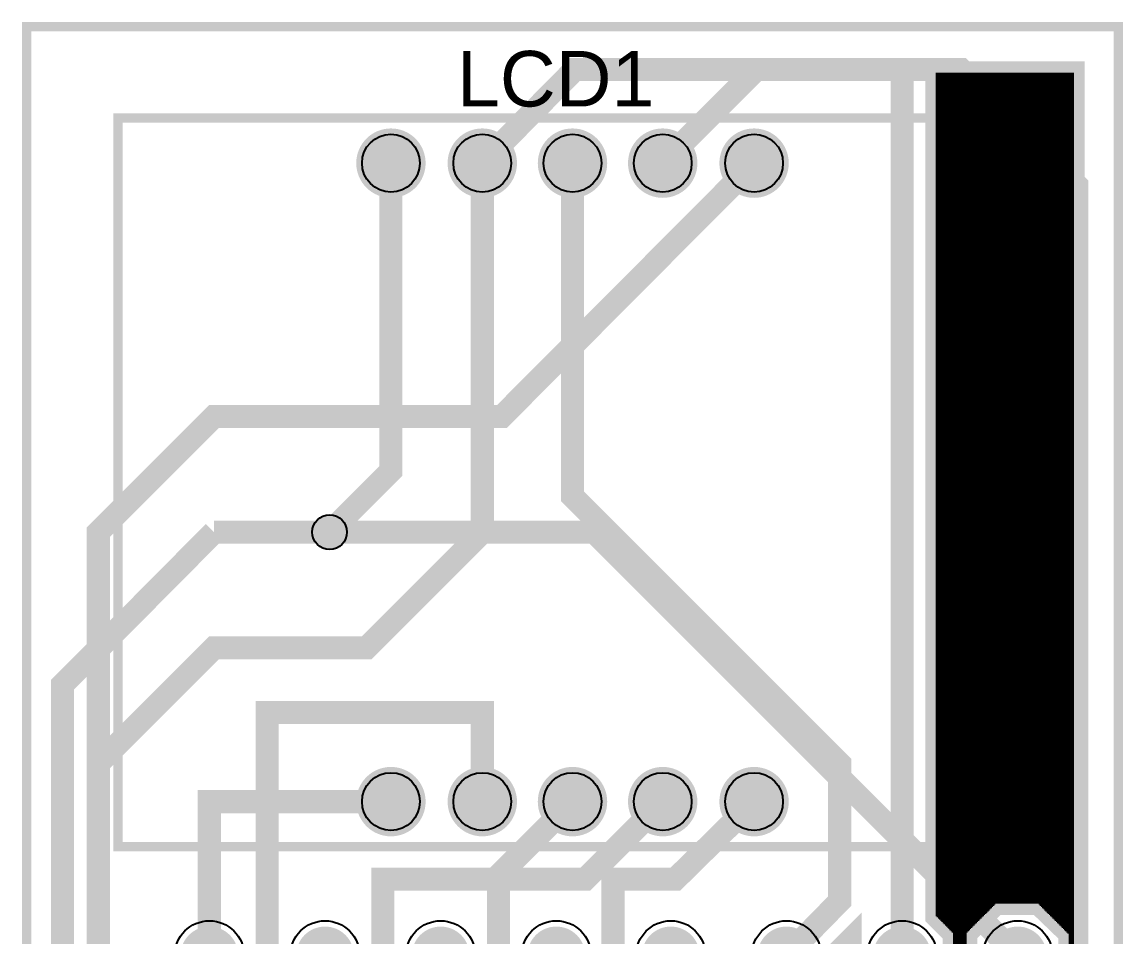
# Model space of a CAD drawing. Extents: x -0.48 to 0.48, y -0.99 to 0.99.
# Drawn here: x -0.476 to 0.476, y 0.197 to 0.988 of the extents above; entities that cross this region are included whole.
import ezdxf

# ---------------------------------------------------------------- set-up
doc = ezdxf.new("R2010")
doc.units = 0
doc.layers.get('0').update_dxf_attribs({"linetype": 'CONTINUOUS'})

# ---------------------------------------------------------------- blocks, each defined once
blk = doc.blocks.new('EPAD')
at = {"const_width": 0.5}
blk.add_lwpolyline([(-0.25, 0, 1), (0.25, 0, 1)], format="xyb", close=True, dxfattribs=at)

msp = doc.modelspace()

# ---------------------------------------------------------------- linework, layer by layer
for points, const_width in [([(-0.472, -0.984), (0.472, -0.984), (0.472, 0.984), (-0.472, 0.984), (-0.472, -0.984)], 0.008), ([(-0.078, 0.866), (0.002, 0.947), (0.285, 0.947), (0.285, 0.181)], 0.02), ([(0.389, 0.047), (0.436, 0.094), (0.436, 0.847), (0.336, 0.947), (0.159, 0.947), (0.078, 0.866)], 0.02), ([(0.33, 0.163), (0.33, 0.2), (0.315, 0.215), (0.315, 0.944), (0.433, 0.944), (0.433, -0.452)], 0.02), ([(-0.393, 0.275), (0.393, 0.275), (0.393, 0.905), (-0.393, 0.905), (-0.393, 0.275)], 0.008), ([(0.157, 0.866), (-0.061, 0.647), (-0.31, 0.647), (-0.41, 0.547), (-0.41, 0.047), (-0.214, 0.047), (-0.214, 0.181)], 0.02), ([(-0.078, 0.866), (-0.078, 0.547), (-0.178, 0.447), (-0.31, 0.447), (-0.41, 0.347), (-0.41, -0.552), (-0.236, -0.726), (-0.236, -0.905)], 0.02), ([(-0.21, 0.547), (-0.157, 0.6), (-0.157, 0.866)], 0.02), ([(0.185, 0.181), (0.231, 0.228), (0.231, 0.347), (0, 0.578), (0, 0.866)], 0.02), ([(-0.31, 0.547), (-0.441, 0.415), (-0.441, -0.818), (-0.354, -0.905)], 0.02), ([(-0.31, 0.547), (-0.21, 0.547)], 0.02), ([(-0.21, 0.547), (0.019, 0.547), (0.385, 0.181)], 0.02), ([(-0.078, 0.314), (-0.078, 0.391), (-0.264, 0.391), (-0.264, -0.068), (-0.314, -0.118)], 0.02), ([(-0.157, 0.314), (-0.314, 0.314), (-0.314, 0.181)], 0.02), ([(0, 0.314), (-0.067, 0.247), (-0.164, 0.247), (-0.164, -0.068), (-0.214, -0.118)], 0.02), ([(0.078, 0.314), (0.011, 0.247), (-0.064, 0.247), (-0.064, -0.068), (-0.114, -0.118)], 0.02), ([(0.157, 0.314), (0.089, 0.247), (0.035, 0.247), (0.035, -0.068), (-0.014, -0.118)], 0.02), ([(0.366, 0.136), (0.403, 0.136), (0.43, 0.163), (0.43, 0.2), (0.403, 0.226), (0.366, 0.226), (0.34, 0.2), (0.34, 0.163), (0.366, 0.136)], 0.02), ([(0.23, 0.184), (0.24, 0.194), (0.24, 0.163)], 0.02)]:
    msp.add_lwpolyline(points, dxfattribs=dict(const_width=const_width))
for points in [[(0.315, 0.215), (0.315, 0.944)], [(0.316, 0.214), (0.316, 0.944)], [(0.317, 0.213), (0.317, 0.944)], [(0.318, 0.212), (0.318, 0.944)], [(0.319, 0.211), (0.319, 0.944)], [(0.32, 0.21), (0.32, 0.944)], [(0.321, 0.209), (0.321, 0.944)], [(0.322, 0.208), (0.322, 0.944)], [(0.323, 0.207), (0.323, 0.944)], [(0.324, 0.206), (0.324, 0.944)], [(0.325, 0.205), (0.325, 0.944)], [(0.326, 0.204), (0.326, 0.944)], [(0.327, 0.203), (0.327, 0.944)], [(0.328, 0.202), (0.328, 0.944)], [(0.329, 0.201), (0.329, 0.944)], [(0.33, -0.452), (0.33, 0.944)], [(0.331, -0.452), (0.331, 0.944)], [(0.332, -0.452), (0.332, 0.944)], [(0.333, -0.452), (0.333, 0.944)], [(0.334, -0.452), (0.334, 0.944)], [(0.335, -0.452), (0.335, 0.944)], [(0.336, -0.452), (0.336, 0.944)], [(0.337, -0.452), (0.337, 0.944)], [(0.338, -0.452), (0.338, 0.944)], [(0.339, -0.452), (0.339, 0.944)], [(0.34, -0.452), (0.34, 0.944)], [(0.341, 0.201), (0.341, 0.944)], [(0.342, 0.202), (0.342, 0.944)], [(0.343, 0.203), (0.343, 0.944)], [(0.344, 0.204), (0.344, 0.944)], [(0.345, 0.205), (0.345, 0.944)], [(0.346, 0.206), (0.346, 0.944)], [(0.347, 0.207), (0.347, 0.944)], [(0.348, 0.208), (0.348, 0.944)], [(0.349, 0.209), (0.349, 0.944)], [(0.35, 0.21), (0.35, 0.944)], [(0.351, 0.211), (0.351, 0.944)], [(0.352, 0.212), (0.352, 0.944)], [(0.353, 0.213), (0.353, 0.944)], [(0.354, 0.214), (0.354, 0.944)], [(0.355, 0.215), (0.355, 0.944)], [(0.356, 0.216), (0.356, 0.944)], [(0.357, 0.217), (0.357, 0.944)], [(0.358, 0.218), (0.358, 0.944)], [(0.359, 0.219), (0.359, 0.944)], [(0.36, 0.22), (0.36, 0.944)], [(0.361, 0.221), (0.361, 0.944)], [(0.362, 0.222), (0.362, 0.944)], [(0.363, 0.223), (0.363, 0.944)], [(0.364, 0.224), (0.364, 0.944)], [(0.365, 0.225), (0.365, 0.944)], [(0.366, 0.226), (0.366, 0.944)], [(0.367, 0.226), (0.367, 0.944)], [(0.368, 0.226), (0.368, 0.944)], [(0.369, 0.226), (0.369, 0.944)], [(0.37, 0.226), (0.37, 0.944)], [(0.371, 0.226), (0.371, 0.944)], [(0.372, 0.226), (0.372, 0.944)], [(0.373, 0.226), (0.373, 0.944)], [(0.374, 0.226), (0.374, 0.944)], [(0.375, 0.226), (0.375, 0.944)], [(0.376, 0.226), (0.376, 0.944)], [(0.377, 0.226), (0.377, 0.944)], [(0.378, 0.226), (0.378, 0.944)], [(0.379, 0.226), (0.379, 0.944)], [(0.38, 0.226), (0.38, 0.944)], [(0.381, 0.226), (0.381, 0.944)], [(0.382, 0.226), (0.382, 0.944)], [(0.383, 0.226), (0.383, 0.944)], [(0.384, 0.226), (0.384, 0.944)], [(0.385, 0.226), (0.385, 0.944)], [(0.386, 0.226), (0.386, 0.944)], [(0.387, 0.226), (0.387, 0.944)], [(0.388, 0.226), (0.388, 0.944)], [(0.389, 0.226), (0.389, 0.944)], [(0.39, 0.226), (0.39, 0.944)], [(0.391, 0.226), (0.391, 0.944)], [(0.392, 0.226), (0.392, 0.944)], [(0.393, 0.226), (0.393, 0.944)], [(0.394, 0.226), (0.394, 0.944)], [(0.395, 0.226), (0.395, 0.944)], [(0.396, 0.226), (0.396, 0.944)], [(0.397, 0.226), (0.397, 0.944)], [(0.398, 0.226), (0.398, 0.944)], [(0.399, 0.226), (0.399, 0.944)], [(0.4, 0.226), (0.4, 0.944)], [(0.401, 0.226), (0.401, 0.944)], [(0.402, 0.226), (0.402, 0.944)], [(0.403, 0.226), (0.403, 0.944)], [(0.404, 0.225), (0.404, 0.944)], [(0.405, 0.224), (0.405, 0.944)], [(0.406, 0.223), (0.406, 0.944)], [(0.407, 0.222), (0.407, 0.944)], [(0.408, 0.221), (0.408, 0.944)], [(0.409, 0.22), (0.409, 0.944)], [(0.41, 0.219), (0.41, 0.944)], [(0.411, 0.218), (0.411, 0.944)], [(0.412, 0.217), (0.412, 0.944)], [(0.413, 0.216), (0.413, 0.944)], [(0.414, 0.215), (0.414, 0.944)], [(0.415, 0.214), (0.415, 0.944)], [(0.416, 0.213), (0.416, 0.944)], [(0.417, 0.212), (0.417, 0.944)], [(0.418, 0.211), (0.418, 0.944)], [(0.419, 0.21), (0.419, 0.944)], [(0.42, 0.209), (0.42, 0.944)], [(0.421, 0.208), (0.421, 0.944)], [(0.422, 0.207), (0.422, 0.944)], [(0.423, 0.206), (0.423, 0.944)], [(0.424, 0.205), (0.424, 0.944)], [(0.425, 0.204), (0.425, 0.944)], [(0.426, 0.203), (0.426, 0.944)], [(0.427, 0.202), (0.427, 0.944)], [(0.428, 0.201), (0.428, 0.944)], [(0.429, 0.2), (0.429, 0.944)], [(0.43, -0.452), (0.43, 0.944)], [(0.431, -0.452), (0.431, 0.944)], [(0.432, -0.452), (0.432, 0.944)], [(0.433, -0.452), (0.433, 0.944)]]:
    msp.add_lwpolyline(points)
for centre, radius in [((-0.157, 0.866), 0.025), ((-0.078, 0.866), 0.025), ((0, 0.866), 0.025), ((0.078, 0.866), 0.025), ((0.157, 0.866), 0.025), ((-0.21, 0.547), 0.015), ((-0.157, 0.314), 0.025), ((-0.078, 0.314), 0.025), ((0, 0.314), 0.025), ((0.078, 0.314), 0.025), ((0.157, 0.314), 0.025), ((-0.314, 0.181), 0.03), ((-0.214, 0.181), 0.03), ((-0.114, 0.181), 0.03), ((-0.014, 0.181), 0.03), ((0.085, 0.181), 0.03), ((0.185, 0.181), 0.03), ((0.285, 0.181), 0.03), ((0.385, 0.181), 0.03)]:
    msp.add_circle(centre, radius)

# ---------------------------------------------------------------- block references
for p, xscale, yscale in [((-0.157, 0.866), 0.06, 0.06), ((-0.078, 0.866), 0.06, 0.06), ((0, 0.866), 0.06, 0.06), ((0.078, 0.866), 0.06, 0.06), ((0.157, 0.866), 0.06, 0.06), ((-0.21, 0.547), 0.03, 0.03), ((-0.157, 0.314), 0.06, 0.06), ((-0.078, 0.314), 0.06, 0.06), ((0, 0.314), 0.06, 0.06), ((0.078, 0.314), 0.06, 0.06), ((0.157, 0.314), 0.06, 0.06), ((-0.314, 0.181), 0.05, 0.05), ((-0.214, 0.181), 0.05, 0.05), ((-0.114, 0.181), 0.05, 0.05), ((-0.014, 0.181), 0.05, 0.05), ((0.085, 0.181), 0.05, 0.05), ((0.185, 0.181), 0.05, 0.05), ((0.285, 0.181), 0.05, 0.05), ((0.385, 0.181), 0.05, 0.05)]:
    msp.add_blockref('EPAD', p, dxfattribs=dict(xscale=xscale, yscale=yscale))

# ---------------------------------------------------------------- texts
at = {"layer": '12632256', "width": 1.041667}
msp.add_text('LCD1', height=0.048, dxfattribs=at).set_placement((-0.1, 0.915))

doc.saveas('drawing.dxf')
